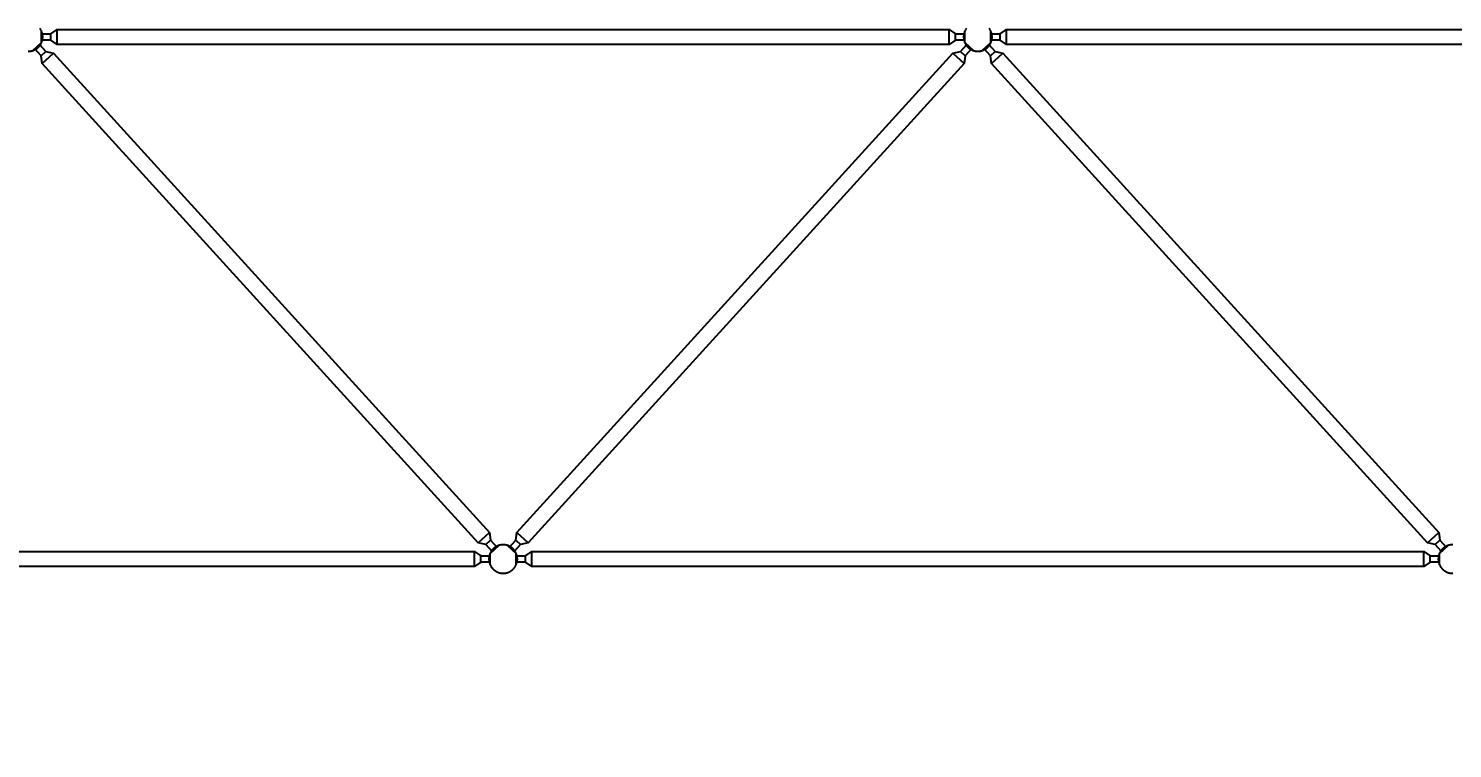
# Model space of a CAD drawing. Header units: centimetres. Extents: x 77182 to 116086, y 20619 to 33555.
# Drawn here: x 101414.7 to 101864.7, y 22503.5 to 22731.1 of the extents above; entities that cross this region are included whole.
import ezdxf
from ezdxf import colors
from ezdxf.entities.mleader import LeaderData, LeaderLine
from ezdxf.math import Vec2, Vec3

# ---------------------------------------------------------------- set-up
doc = ezdxf.new("R2010")
doc.units = ezdxf.units.CM
doc.header["$LTSCALE"] = 100
doc.layers.add('A-ANNO-DIMS', color=187, linetype='Continuous')
doc.layers.add('A-ELEV-02', color=253, linetype='Continuous')
doc.styles.add('Fields_100', font='act_simplex.shx', dxfattribs={"width": 0.8, "height": 20})
doc.dimstyles.new('FIELDS_100', dxfattribs={"dimscale": 0, "dimtxt": 20, "dimasz": 5, "dimexe": 5, "dimexo": 5, "dimgap": 5, "dimtad": 0, "dimdec": 0, "dimzin": 0, "dimdsep": 46, "dimtxsty": 'Fields_100', "dimblk": 'DOT', "dimcen": 0.09, "dimclrt": 50, "dimadec": 0, "dimazin": 0, "dimtfac": 1, "dimtdec": 0, "dimtix": 1, "dimtofl": 0, "dimtmove": 1, "dimatfit": 3, "dimfxl": 5, "dimfxlon": 1, "dimtolj": 1, "dimtzin": 0, "dimarcsym": 0})

# ---------------------------------------------------------------- blocks, each defined once
blk = doc.blocks.new('_Dot')
at = {"color": 0, "linetype": 'ByBlock', "lineweight": -2}
blk.add_line((-0.5, 0), (-1, 0), dxfattribs=at)
at = {"color": 0, "linetype": 'ByBlock', "const_width": 0.5}
blk.add_lwpolyline([(-0.25, 0, 1), (0.25, 0, 1)], format="xyb", close=True, dxfattribs=at)
blk = doc.blocks.new('*D16')
at = {"layer": 'A-ANNO-DIMS', "color": 0, "lineweight": -2, "transparency": 16777216}
for p, q in [((101264.7, 23343.48), (101264.7, 23353.48)), ((102964.7, 23343.48), (102964.7, 23353.48)), ((101269.7, 23348.48), (102083.03, 23348.48)), ((102959.7, 23348.48), (102146.36, 23348.48))]:
    blk.add_line(p, q, dxfattribs=at)
at = {"layer": 'DEFPOINTS', "color": 0, "transparency": 16777216}
for p in [(102964.7, 23348.48), (101264.7, 22503.48), (102964.7, 22503.48)]:
    blk.add_point(p, dxfattribs=at)
at = {"layer": 'A-ANNO-DIMS', "color": 0, "lineweight": -2, "transparency": 16777216, "xscale": 5, "yscale": 5, "zscale": 5, "rotation": 180}
blk.add_blockref('_Dot', (101264.7, 23348.48), dxfattribs=at)
at = {"layer": 'A-ANNO-DIMS', "color": 0, "lineweight": -2, "transparency": 16777216, "xscale": 5, "yscale": 5, "zscale": 5}
blk.add_blockref('_Dot', (102964.7, 23348.48), dxfattribs=at)
at = {"layer": 'A-ANNO-DIMS', "color": 50, "transparency": 16777216, "insert": (102114.7, 23348.48), "char_height": 20, "attachment_point": 5, "style": 'Fields_100'}
blk.add_mtext('\\A1;1700', dxfattribs=at)

msp = doc.modelspace()

# ---------------------------------------------------------------- linework, layer by layer
at = {"layer": 'A-ELEV-02'}
for points in [[(101414.55, 22723.89), (101414.7, 22723.89), (101414.85, 22723.89), (101415, 22723.9), (101415.15, 22723.91), (101415.3, 22723.93), (101415.45, 22723.95), (101415.6, 22723.98), (101415.75, 22724.01), (101415.9, 22724.05), (101416.05, 22724.1), (101416.13, 22724.12), (101416.2, 22724.15), (101416.28, 22724.17), (101416.35, 22724.2), (101416.43, 22724.23), (101416.5, 22724.26), (101416.57, 22724.3), (101416.64, 22724.33), (101416.71, 22724.36), (101416.79, 22724.4), (101416.86, 22724.44), (101416.93, 22724.48), (101416.99, 22724.52), (101417.06, 22724.56), (101417.13, 22724.6), (101417.2, 22724.65), (101417.26, 22724.69), (101417.33, 22724.74), (101417.39, 22724.78), (101417.46, 22724.83), (101417.52, 22724.88), (101417.58, 22724.93), (101417.64, 22724.98), (101417.7, 22725.04), (101417.76, 22725.09), (101417.82, 22725.14), (101417.87, 22725.2), (101417.93, 22725.25), (101418.04, 22725.37), (101418.14, 22725.49), (101418.24, 22725.61), (101418.33, 22725.73), (101418.42, 22725.86), (101418.5, 22725.98), (101418.58, 22726.11), (101418.65, 22726.24), (101418.72, 22726.37), (101418.79, 22726.51), (101418.85, 22726.65), (101418.9, 22726.79), (101418.95, 22726.93), (101419, 22727.07), (101419.04, 22727.22), (101419.08, 22727.37), (101419.11, 22727.53), (101419.14, 22727.68), (101419.15, 22727.76), (101419.16, 22727.84), (101419.17, 22727.92), (101419.18, 22727.99), (101419.19, 22728.07), (101419.19, 22728.15), (101419.19, 22728.23), (101419.2, 22728.31), (101419.2, 22728.39), (101419.2, 22728.47), (101419.19, 22728.55), (101419.19, 22728.63), (101419.19, 22728.71), (101419.18, 22728.79), (101419.17, 22728.87), (101419.16, 22728.95), (101419.15, 22729.03), (101419.14, 22729.11), (101419.13, 22729.19), (101419.11, 22729.26), (101419.09, 22729.34), (101419.08, 22729.42), (101419.06, 22729.5), (101419.04, 22729.57), (101419.02, 22729.65), (101418.99, 22729.73), (101418.97, 22729.8), (101418.94, 22729.88), (101418.89, 22730.02), (101418.83, 22730.17), (101418.77, 22730.31), (101418.7, 22730.45), (101418.63, 22730.58), (101418.55, 22730.71), (101418.47, 22730.84), (101418.38, 22730.97), (101418.3, 22731.09)], [(101418.8, 22729.39), (101421.8, 22729.39), (101423.8, 22730.8), (101705.6, 22730.8), (101707.6, 22729.39), (101710.6, 22729.39)], [(101418.8, 22726.53), (101418.8, 22730.24)], [(101423.8, 22725.97), (101423.8, 22730.8)], [(101705.6, 22725.97), (101705.6, 22730.8)], [(101711.1, 22731.09), (101711.01, 22730.97), (101710.93, 22730.84), (101710.85, 22730.71), (101710.77, 22730.58), (101710.7, 22730.45), (101710.63, 22730.31), (101710.56, 22730.17), (101710.51, 22730.02), (101710.45, 22729.88), (101710.43, 22729.8), (101710.4, 22729.73), (101710.38, 22729.65), (101710.36, 22729.57), (101710.34, 22729.5), (101710.32, 22729.42), (101710.3, 22729.34), (101710.28, 22729.26), (101710.27, 22729.19), (101710.26, 22729.11), (101710.24, 22729.03), (101710.23, 22728.95), (101710.22, 22728.87), (101710.22, 22728.79), (101710.21, 22728.71), (101710.2, 22728.63), (101710.2, 22728.55), (101710.2, 22728.47), (101710.2, 22728.39), (101710.2, 22728.31), (101710.2, 22728.23), (101710.2, 22728.15), (101710.21, 22728.07), (101710.21, 22727.99), (101710.22, 22727.92), (101710.23, 22727.84), (101710.24, 22727.76), (101710.25, 22727.68), (101710.28, 22727.53), (101710.31, 22727.37), (101710.35, 22727.22), (101710.39, 22727.07), (101710.44, 22726.93), (101710.49, 22726.79), (101710.55, 22726.65), (101710.61, 22726.51), (101710.67, 22726.37), (101710.74, 22726.24), (101710.81, 22726.11), (101710.89, 22725.98), (101710.98, 22725.86), (101711.07, 22725.73), (101711.16, 22725.61), (101711.26, 22725.49), (101711.36, 22725.37), (101711.47, 22725.25), (101711.52, 22725.2), (101711.58, 22725.14), (101711.64, 22725.09), (101711.69, 22725.04), (101711.75, 22724.98), (101711.81, 22724.93), (101711.88, 22724.88), (101711.94, 22724.83), (101712, 22724.78), (101712.07, 22724.74), (101712.13, 22724.69), (101712.2, 22724.65), (101712.26, 22724.6), (101712.33, 22724.56), (101712.4, 22724.52), (101712.47, 22724.48), (101712.54, 22724.44), (101712.61, 22724.4), (101712.68, 22724.36), (101712.75, 22724.33), (101712.82, 22724.3), (101712.9, 22724.26), (101712.97, 22724.23), (101713.04, 22724.2), (101713.12, 22724.17), (101713.19, 22724.15), (101713.27, 22724.12), (101713.34, 22724.1), (101713.49, 22724.05), (101713.64, 22724.01), (101713.79, 22723.98), (101713.95, 22723.95), (101714.1, 22723.93), (101714.25, 22723.91), (101714.4, 22723.9), (101714.55, 22723.89), (101714.7, 22723.89), (101714.85, 22723.89), (101715, 22723.9), (101715.15, 22723.91), (101715.3, 22723.93), (101715.45, 22723.95), (101715.6, 22723.98), (101715.75, 22724.01), (101715.9, 22724.05), (101716.05, 22724.1), (101716.13, 22724.12), (101716.2, 22724.15), (101716.28, 22724.17), (101716.35, 22724.2), (101716.43, 22724.23), (101716.5, 22724.26), (101716.57, 22724.3), (101716.64, 22724.33), (101716.71, 22724.36), (101716.79, 22724.4), (101716.86, 22724.44), (101716.93, 22724.48), (101716.99, 22724.52), (101717.06, 22724.56), (101717.13, 22724.6), (101717.2, 22724.65), (101717.26, 22724.69), (101717.33, 22724.74), (101717.39, 22724.78), (101717.46, 22724.83), (101717.52, 22724.88), (101717.58, 22724.93), (101717.64, 22724.98), (101717.7, 22725.04), (101717.76, 22725.09), (101717.82, 22725.14), (101717.87, 22725.2), (101717.93, 22725.25), (101718.04, 22725.37), (101718.14, 22725.49), (101718.24, 22725.61), (101718.33, 22725.73), (101718.42, 22725.86), (101718.5, 22725.98), (101718.58, 22726.11), (101718.65, 22726.24), (101718.72, 22726.37), (101718.79, 22726.51), (101718.85, 22726.65), (101718.9, 22726.79), (101718.95, 22726.93), (101719, 22727.07), (101719.04, 22727.22), (101719.08, 22727.37), (101719.11, 22727.53), (101719.14, 22727.68), (101719.15, 22727.76), (101719.16, 22727.84), (101719.17, 22727.92), (101719.18, 22727.99), (101719.19, 22728.07), (101719.19, 22728.15), (101719.19, 22728.23), (101719.2, 22728.31), (101719.2, 22728.39), (101719.2, 22728.47), (101719.19, 22728.55), (101719.19, 22728.63), (101719.19, 22728.71), (101719.18, 22728.79), (101719.17, 22728.87), (101719.16, 22728.95), (101719.15, 22729.03), (101719.14, 22729.11), (101719.13, 22729.19), (101719.11, 22729.26), (101719.09, 22729.34), (101719.08, 22729.42), (101719.06, 22729.5), (101719.04, 22729.57), (101719.02, 22729.65), (101718.99, 22729.73), (101718.97, 22729.8), (101718.94, 22729.88), (101718.89, 22730.02), (101718.83, 22730.17), (101718.77, 22730.31), (101718.7, 22730.45), (101718.63, 22730.58), (101718.55, 22730.71), (101718.47, 22730.84), (101718.38, 22730.97), (101718.3, 22731.09)], [(101710.6, 22726.53), (101710.6, 22730.24)], [(101718.8, 22729.39), (101721.8, 22729.39), (101723.8, 22730.8), (102005.6, 22730.8), (102007.6, 22729.39), (102010.6, 22729.39)], [(101718.8, 22726.53), (101718.8, 22730.24)], [(101723.8, 22725.97), (101723.8, 22730.8)], [(101416.08, 22724.11), (101418.83, 22726.6)], [(101710.6, 22727.39), (101707.6, 22727.39), (101705.6, 22725.97), (101423.8, 22725.97), (101421.8, 22727.39), (101418.8, 22727.39)], [(101421.8, 22727.39), (101421.8, 22729.39)], [(101707.6, 22727.39), (101707.6, 22729.39)], [(101710.57, 22726.6), (101713.31, 22724.11)], [(101716.08, 22724.11), (101718.83, 22726.6)], [(102010.6, 22727.39), (102007.6, 22727.39), (102005.6, 22725.97), (101723.8, 22725.97), (101721.8, 22727.39), (101718.8, 22727.39)], [(101721.8, 22727.39), (101721.8, 22729.39)], [(101418.73, 22722.46), (101420.21, 22723.81)], [(101419.03, 22720.03), (101422.61, 22723.28)], [(101706.79, 22723.28), (101710.36, 22720.03)], [(101709.18, 22723.81), (101710.66, 22722.46)], [(101718.73, 22722.46), (101720.21, 22723.81)], [(101719.03, 22720.03), (101722.61, 22723.28)], [(101556.79, 22568.5), (101560.36, 22571.74)], [(101559.18, 22567.97), (101560.66, 22569.31)], [(101560.57, 22565.17), (101563.31, 22567.67)], [(101566.08, 22567.67), (101568.83, 22565.17)], [(101568.73, 22569.31), (101570.21, 22567.97)], [(101569.03, 22571.74), (101572.61, 22568.5)], [(101856.79, 22568.5), (101860.36, 22571.74)], [(101859.18, 22567.97), (101860.66, 22569.31)], [(101864.8, 22567.89), (101864.7, 22567.89), (101864.6, 22567.89), (101864.5, 22567.88), (101864.4, 22567.88), (101864.29, 22567.87), (101864.19, 22567.86), (101864.09, 22567.84), (101863.98, 22567.83), (101863.88, 22567.81), (101863.77, 22567.79), (101863.67, 22567.77), (101863.56, 22567.74), (101863.46, 22567.71), (101863.35, 22567.68), (101863.25, 22567.65), (101863.15, 22567.61), (101863.04, 22567.57), (101862.94, 22567.53), (101862.83, 22567.48), (101862.73, 22567.43), (101862.63, 22567.38), (101862.53, 22567.33), (101862.43, 22567.27), (101862.33, 22567.21), (101862.24, 22567.15), (101862.14, 22567.09), (101862.04, 22567.02), (101861.95, 22566.95), (101861.86, 22566.88), (101861.77, 22566.81), (101861.68, 22566.73), (101861.6, 22566.65), (101861.52, 22566.57), (101861.43, 22566.49), (101861.36, 22566.4), (101861.28, 22566.31), (101861.2, 22566.22), (101861.13, 22566.13), (101861.06, 22566.04), (101861, 22565.94), (101860.93, 22565.85), (101860.87, 22565.75), (101860.81, 22565.65), (101860.75, 22565.55), (101860.7, 22565.45), (101860.65, 22565.35), (101860.6, 22565.25), (101860.56, 22565.15), (101860.51, 22565.04), (101860.47, 22564.94), (101860.44, 22564.83), (101860.4, 22564.73), (101860.37, 22564.62), (101860.34, 22564.52), (101860.32, 22564.41), (101860.29, 22564.31), (101860.27, 22564.21), (101860.25, 22564.1), (101860.24, 22564), (101860.23, 22563.89), (101860.22, 22563.79), (101860.21, 22563.69), (101860.2, 22563.59), (101860.2, 22563.49), (101860.2, 22563.39), (101860.2, 22563.29), (101860.2, 22563.19), (101860.21, 22563.08), (101860.22, 22562.98), (101860.23, 22562.88), (101860.24, 22562.78), (101860.25, 22562.67), (101860.27, 22562.57), (101860.29, 22562.46), (101860.32, 22562.36), (101860.34, 22562.25), (101860.37, 22562.15), (101860.4, 22562.04), (101860.44, 22561.94), (101860.47, 22561.83), (101860.51, 22561.73), (101860.56, 22561.63), (101860.6, 22561.52), (101860.65, 22561.42), (101860.7, 22561.32), (101860.75, 22561.22), (101860.81, 22561.12), (101860.87, 22561.02), (101860.93, 22560.92), (101861, 22560.83), (101861.06, 22560.73), (101861.13, 22560.64), (101861.2, 22560.55), (101861.28, 22560.46), (101861.36, 22560.37), (101861.43, 22560.29), (101861.52, 22560.2), (101861.6, 22560.12), (101861.68, 22560.04), (101861.77, 22559.97), (101861.86, 22559.89), (101861.95, 22559.82), (101862.04, 22559.75), (101862.14, 22559.68), (101862.24, 22559.62), (101862.33, 22559.56), (101862.43, 22559.5), (101862.53, 22559.44), (101862.63, 22559.39), (101862.73, 22559.34), (101862.83, 22559.29), (101862.94, 22559.25), (101863.04, 22559.2), (101863.15, 22559.16), (101863.25, 22559.13), (101863.35, 22559.09), (101863.46, 22559.06), (101863.56, 22559.03), (101863.67, 22559.01), (101863.77, 22558.98), (101863.88, 22558.96), (101863.98, 22558.94), (101864.09, 22558.93), (101864.19, 22558.92), (101864.29, 22558.9), (101864.4, 22558.9), (101864.5, 22558.89), (101864.6, 22558.89), (101864.7, 22558.89), (101864.8, 22558.89)], [(101860.57, 22565.17), (101863.31, 22567.67)], [(101268.8, 22564.39), (101271.8, 22564.39), (101273.8, 22565.8), (101555.6, 22565.8), (101557.6, 22564.39), (101560.6, 22564.39)], [(101555.6, 22560.97), (101555.6, 22565.8)], [(101557.6, 22562.39), (101557.6, 22564.39)], [(101560.6, 22561.53), (101560.6, 22565.24)], [(101568.8, 22564.39), (101571.8, 22564.39), (101573.8, 22565.8), (101855.6, 22565.8), (101857.6, 22564.39), (101860.6, 22564.39)], [(101568.8, 22561.53), (101568.8, 22565.24)], [(101571.8, 22562.39), (101571.8, 22564.39)], [(101573.8, 22560.97), (101573.8, 22565.8)], [(101855.6, 22560.97), (101855.6, 22565.8)], [(101857.6, 22562.39), (101857.6, 22564.39)], [(101860.6, 22561.53), (101860.6, 22565.24)], [(101560.6, 22562.39), (101557.6, 22562.39), (101555.6, 22560.97), (101273.8, 22560.97), (101271.8, 22562.39), (101268.8, 22562.39)], [(101860.6, 22562.39), (101857.6, 22562.39), (101855.6, 22560.97), (101573.8, 22560.97), (101571.8, 22562.39), (101568.8, 22562.39)]]:
    msp.add_lwpolyline(points, dxfattribs=at)
for points in [[(101561.2, 22565.75), (101559.18, 22567.97), (101556.79, 22568.5), (101419.03, 22720.03), (101418.73, 22722.46), (101416.72, 22724.68), (101418.2, 22726.03), (101420.21, 22723.81), (101422.61, 22723.28), (101560.36, 22571.74), (101560.66, 22569.31), (101562.68, 22567.09)], [(101566.72, 22567.09), (101568.73, 22569.31), (101569.03, 22571.74), (101706.79, 22723.28), (101709.18, 22723.81), (101711.2, 22726.03), (101712.68, 22724.68), (101710.66, 22722.46), (101710.36, 22720.03), (101572.61, 22568.5), (101570.21, 22567.97), (101568.2, 22565.75)], [(101861.2, 22565.75), (101859.18, 22567.97), (101856.79, 22568.5), (101719.03, 22720.03), (101718.73, 22722.46), (101716.72, 22724.68), (101718.2, 22726.03), (101720.21, 22723.81), (101722.61, 22723.28), (101860.36, 22571.74), (101860.66, 22569.31), (101862.68, 22567.09)], [(101569.2, 22563.39), (101569.2, 22563.49), (101569.19, 22563.59), (101569.19, 22563.69), (101569.18, 22563.79), (101569.17, 22563.89), (101569.16, 22564), (101569.14, 22564.1), (101569.12, 22564.21), (101569.1, 22564.31), (101569.08, 22564.41), (101569.05, 22564.52), (101569.02, 22564.62), (101568.99, 22564.73), (101568.96, 22564.83), (101568.92, 22564.94), (101568.88, 22565.04), (101568.84, 22565.15), (101568.79, 22565.25), (101568.75, 22565.35), (101568.69, 22565.45), (101568.64, 22565.55), (101568.58, 22565.65), (101568.53, 22565.75), (101568.46, 22565.85), (101568.4, 22565.94), (101568.33, 22566.04), (101568.26, 22566.13), (101568.19, 22566.22), (101568.12, 22566.31), (101568.04, 22566.4), (101567.96, 22566.49), (101567.88, 22566.57), (101567.8, 22566.65), (101567.71, 22566.73), (101567.62, 22566.81), (101567.53, 22566.88), (101567.44, 22566.95), (101567.35, 22567.02), (101567.26, 22567.09), (101567.16, 22567.15), (101567.06, 22567.21), (101566.96, 22567.27), (101566.86, 22567.33), (101566.76, 22567.38), (101566.66, 22567.43), (101566.56, 22567.48), (101566.46, 22567.53), (101566.35, 22567.57), (101566.25, 22567.61), (101566.15, 22567.65), (101566.04, 22567.68), (101565.94, 22567.71), (101565.83, 22567.74), (101565.73, 22567.77), (101565.62, 22567.79), (101565.52, 22567.81), (101565.41, 22567.83), (101565.31, 22567.84), (101565.2, 22567.86), (101565.1, 22567.87), (101565, 22567.88), (101564.9, 22567.88), (101564.8, 22567.89), (101564.7, 22567.89), (101564.6, 22567.89), (101564.5, 22567.88), (101564.4, 22567.88), (101564.29, 22567.87), (101564.19, 22567.86), (101564.09, 22567.84), (101563.98, 22567.83), (101563.88, 22567.81), (101563.77, 22567.79), (101563.67, 22567.77), (101563.56, 22567.74), (101563.46, 22567.71), (101563.35, 22567.68), (101563.25, 22567.65), (101563.15, 22567.61), (101563.04, 22567.57), (101562.94, 22567.53), (101562.83, 22567.48), (101562.73, 22567.43), (101562.63, 22567.38), (101562.53, 22567.33), (101562.43, 22567.27), (101562.33, 22567.21), (101562.24, 22567.15), (101562.14, 22567.09), (101562.04, 22567.02), (101561.95, 22566.95), (101561.86, 22566.88), (101561.77, 22566.81), (101561.68, 22566.73), (101561.6, 22566.65), (101561.52, 22566.57), (101561.43, 22566.49), (101561.36, 22566.4), (101561.28, 22566.31), (101561.2, 22566.22), (101561.13, 22566.13), (101561.06, 22566.04), (101561, 22565.94), (101560.93, 22565.85), (101560.87, 22565.75), (101560.81, 22565.65), (101560.75, 22565.55), (101560.7, 22565.45), (101560.65, 22565.35), (101560.6, 22565.25), (101560.56, 22565.15), (101560.51, 22565.04), (101560.47, 22564.94), (101560.44, 22564.83), (101560.4, 22564.73), (101560.37, 22564.62), (101560.34, 22564.52), (101560.32, 22564.41), (101560.29, 22564.31), (101560.27, 22564.21), (101560.25, 22564.1), (101560.24, 22564), (101560.23, 22563.89), (101560.22, 22563.79), (101560.21, 22563.69), (101560.2, 22563.59), (101560.2, 22563.49), (101560.2, 22563.39), (101560.2, 22563.29), (101560.2, 22563.19), (101560.21, 22563.08), (101560.22, 22562.98), (101560.23, 22562.88), (101560.24, 22562.78), (101560.25, 22562.67), (101560.27, 22562.57), (101560.29, 22562.46), (101560.32, 22562.36), (101560.34, 22562.25), (101560.37, 22562.15), (101560.4, 22562.04), (101560.44, 22561.94), (101560.47, 22561.83), (101560.51, 22561.73), (101560.56, 22561.63), (101560.6, 22561.52), (101560.65, 22561.42), (101560.7, 22561.32), (101560.75, 22561.22), (101560.81, 22561.12), (101560.87, 22561.02), (101560.93, 22560.92), (101561, 22560.83), (101561.06, 22560.73), (101561.13, 22560.64), (101561.2, 22560.55), (101561.28, 22560.46), (101561.36, 22560.37), (101561.43, 22560.29), (101561.52, 22560.2), (101561.6, 22560.12), (101561.68, 22560.04), (101561.77, 22559.97), (101561.86, 22559.89), (101561.95, 22559.82), (101562.04, 22559.75), (101562.14, 22559.68), (101562.24, 22559.62), (101562.33, 22559.56), (101562.43, 22559.5), (101562.53, 22559.44), (101562.63, 22559.39), (101562.73, 22559.34), (101562.83, 22559.29), (101562.94, 22559.25), (101563.04, 22559.2), (101563.15, 22559.16), (101563.25, 22559.13), (101563.35, 22559.09), (101563.46, 22559.06), (101563.56, 22559.03), (101563.67, 22559.01), (101563.77, 22558.98), (101563.88, 22558.96), (101563.98, 22558.94), (101564.09, 22558.93), (101564.19, 22558.92), (101564.29, 22558.9), (101564.4, 22558.9), (101564.5, 22558.89), (101564.6, 22558.89), (101564.7, 22558.89), (101564.8, 22558.89), (101564.9, 22558.89), (101565, 22558.9), (101565.1, 22558.9), (101565.2, 22558.92), (101565.31, 22558.93), (101565.41, 22558.94), (101565.52, 22558.96), (101565.62, 22558.98), (101565.73, 22559.01), (101565.83, 22559.03), (101565.94, 22559.06), (101566.04, 22559.09), (101566.15, 22559.13), (101566.25, 22559.16), (101566.35, 22559.2), (101566.46, 22559.25), (101566.56, 22559.29), (101566.66, 22559.34), (101566.76, 22559.39), (101566.86, 22559.44), (101566.96, 22559.5), (101567.06, 22559.56), (101567.16, 22559.62), (101567.26, 22559.68), (101567.35, 22559.75), (101567.44, 22559.82), (101567.53, 22559.89), (101567.62, 22559.97), (101567.71, 22560.04), (101567.8, 22560.12), (101567.88, 22560.2), (101567.96, 22560.29), (101568.04, 22560.37), (101568.12, 22560.46), (101568.19, 22560.55), (101568.26, 22560.64), (101568.33, 22560.73), (101568.4, 22560.83), (101568.46, 22560.92), (101568.53, 22561.02), (101568.58, 22561.12), (101568.64, 22561.22), (101568.69, 22561.32), (101568.75, 22561.42), (101568.79, 22561.52), (101568.84, 22561.63), (101568.88, 22561.73), (101568.92, 22561.83), (101568.96, 22561.94), (101568.99, 22562.04), (101569.02, 22562.15), (101569.05, 22562.25), (101569.08, 22562.36), (101569.1, 22562.46), (101569.12, 22562.57), (101569.14, 22562.67), (101569.16, 22562.78), (101569.17, 22562.88), (101569.18, 22562.98), (101569.19, 22563.08), (101569.19, 22563.19), (101569.2, 22563.29)]]:
    msp.add_lwpolyline(points, close=True, dxfattribs=at)

# ---------------------------------------------------------------- dimensions: what is measured, and where the dimension line sits
at = {"layer": 'A-ANNO-DIMS'}
dim = msp.add_linear_dim(base=(102964.7, 23348.48), p1=(101264.7, 22503.48), p2=(102964.7, 22503.48), dimstyle='FIELDS_100', override={"dimscale": 1}, dxfattribs=at)
dim.commit()
dim.dimension.update_dxf_attribs({"geometry": '*D16', "text_midpoint": (102114.7, 23348.48)})

# ---------------------------------------------------------------- leaders
ml = msp.add_multileader_mtext('Standard', dxfattribs=at)
ml.set_content('PVC MEMBRAN + PIR SANDWICH ÇATI PANELİ 8cm', color=50, style='Fields_100')
ml.set_leader_properties(color=256)
ml.set_arrow_properties(name='DOT')
ml.build(insert=Vec2(0, 0))
ml.multileader.update_dxf_attribs({"dogleg_length": 10, "arrow_head_size": 6})
ctx = ml.context
ctx.base_point, ctx.char_height, ctx.arrow_head_size, ctx.landing_gap_size, ctx.plane_origin = Vec3(101729.83, 22930.01), 20, 6, 10, Vec3(102832.59, 22885.27)
ctx.text_align_type = 2
notes = []
notes.append((ctx, [(0, (1, 1, 0), (102377.96, 22930.01), (-1, 0), 10, [(0, [(102377.96, 22783.54)], 0, [])])]))
ctx.mtext.insert, ctx.mtext.alignment, ctx.mtext.flow_direction = Vec3(102357.96, 22941.91), 3, 5
for ctx, leaders in notes:
    for number, flags, end, landing, length, lines in leaders:
        leader = LeaderData()
        leader.index, (leader.has_last_leader_line, leader.has_dogleg_vector, leader.attachment_direction) = number, flags
        leader.last_leader_point, leader.dogleg_vector, leader.dogleg_length = Vec3(end), Vec3(landing), length
        for number, points, colour, breaks in lines:
            line = LeaderLine()
            line.index, line.vertices, line.color, line.breaks = number, Vec3.list(points), colors.encode_raw_color(colour), breaks
            leader.lines.append(line)
        ctx.leaders.append(leader)

doc.saveas('drawing.dxf')
